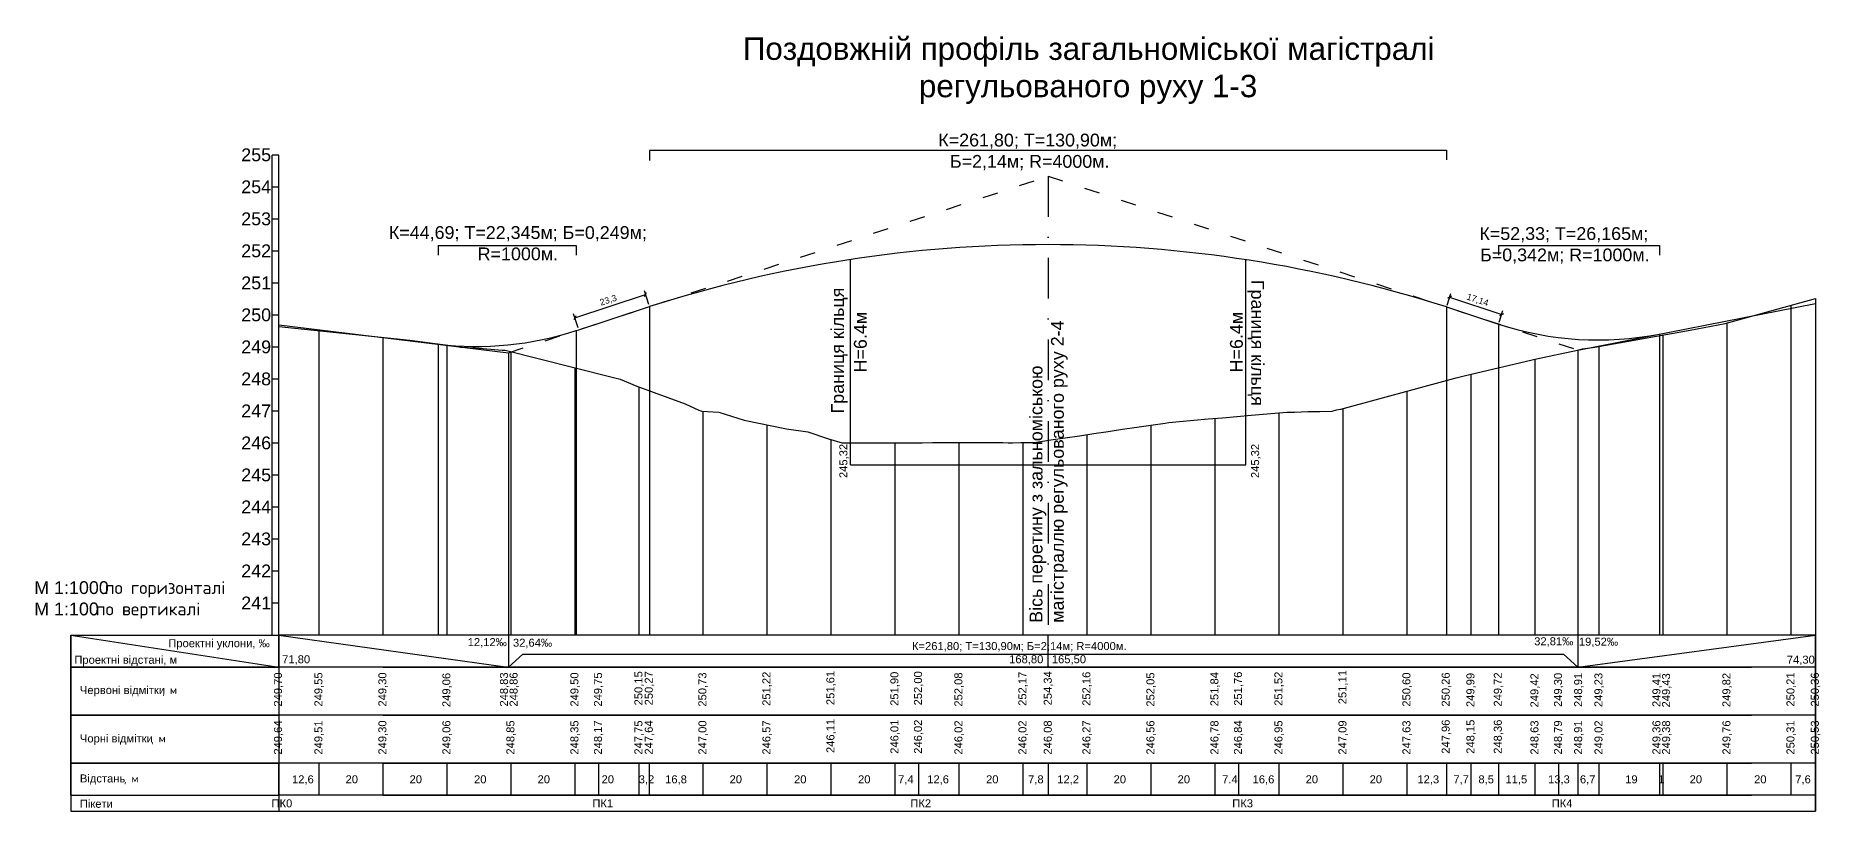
# Model space of a CAD drawing. Header units: millimetres. Extents: x -2825 to 30098, y -1816 to 5947.
# Drawn here: x -2825 to -2267, y 306 to 548 of the extents above; entities that cross this region are included whole.
import ezdxf

# ---------------------------------------------------------------- set-up
doc = ezdxf.new("R2010")
doc.units = ezdxf.units.MM
doc.linetypes.add('ACAD_ISO03W100', pattern=[30, 12, -18])
doc.linetypes.add('DASHDOT', pattern=[25.4, 12.7, -6.35, 0, -6.35])
for name, color, linetype in [('1 Вісь', 90, 'Continuous'), ('1-3-C-ROAD-PROF-VIEW', 7, 'Continuous'), ('C-ROAD-PROF', 92, 'Continuous'), ('C-ROAD-PROF-BAND', 7, 'Continuous'), ('C-ROAD-PROF-GRID', 150, 'Continuous'), ('C-ROAD-PROF-LABEL', 7, 'Continuous'), ('C-ROAD-PROF-LINE', 1, 'Continuous')]:
    doc.layers.add(name, color=color, linetype=linetype)
doc.layers.add('Текст', color=7, linetype='Continuous', lineweight=20)
doc.styles.get("Standard").update_dxf_attribs({"font": 'arial.ttf'})
doc.styles.add('СПДС', font='isocpeur.ttf')
doc.dimstyles.new('ISO-25', dxfattribs={"dimtxt": 2, "dimasz": 1, "dimexe": 1.25, "dimexo": 0.625, "dimtad": 3, "dimtxsty": 'Standard', "dimblk": 'OBLIQUE', "dimcen": 2.5, "dimadec": 0, "dimazin": 0, "dimtfac": 1, "dimtmove": 1, "dimatfit": 3, "dimfxl": 1, "dimarcsym": 0})

# ---------------------------------------------------------------- blocks, each defined once
blk = doc.blocks.new('_Oblique')
at = {"color": 0, "linetype": 'ByBlock', "lineweight": -2}
blk.add_line((-0.5, -0.5), (0.5, 0.5), dxfattribs=at)
blk = doc.blocks.new('*D798')
at = {"color": 0, "lineweight": -2, "transparency": 16777216}
for p, q in [((-2633.18, 464.46), (-2634.6, 468.79)), ((-2656.36, 460.36), (-2634.22, 467.61)), ((-2655.33, 457.21), (-2656.75, 461.55))]:
    blk.add_line(p, q, dxfattribs=at)
at = {"layer": 'Defpoints', "color": 0, "transparency": 16777216}
for p in [(-2634.22, 467.61), (-2632.99, 463.86), (-2655.14, 456.62)]:
    blk.add_point(p, dxfattribs=at)
at = {"color": 0, "lineweight": -2, "transparency": 16777216}
for p, rotation in [((-2634.22, 467.61), 18.1106986073835), ((-2656.36, 460.36), 198.1106986073835)]:
    blk.add_blockref('_Oblique', p, dxfattribs=dict(at, rotation=rotation))
at = {"color": 0, "transparency": 16777216, "insert": (-2645.86, 465.72), "char_height": 2, "attachment_point": 5, "rotation": 18.1107}
blk.add_mtext('23,3', dxfattribs=at)
blk = doc.blocks.new('*D799')
at = {"color": 0, "lineweight": -2, "transparency": 16777216}
for p, q in [((-2383.77, 464.34), (-2382.59, 467.95)), ((-2382.98, 466.76), (-2366.7, 461.42)), ((-2367.49, 459), (-2366.31, 462.6))]:
    blk.add_line(p, q, dxfattribs=at)
at = {"layer": 'Defpoints', "color": 0, "transparency": 16777216}
for p in [(-2383.97, 463.75), (-2367.68, 458.41), (-2366.7, 461.42)]:
    blk.add_point(p, dxfattribs=at)
at = {"color": 0, "lineweight": -2, "transparency": 16777216}
for p, rotation in [((-2382.98, 466.76), 161.8383044353399), ((-2366.7, 461.42), 341.8383044353399)]:
    blk.add_blockref('_Oblique', p, dxfattribs=dict(at, rotation=rotation))
at = {"color": 0, "transparency": 16777216, "insert": (-2374.27, 465.82), "char_height": 2, "attachment_point": 5, "rotation": 341.8383}
blk.add_mtext('17,14', dxfattribs=at)

msp = doc.modelspace()

# ---------------------------------------------------------------- linework, layer by layer
for p, q in [((-2748.86902, 511.16745), (-2750.86902, 511.16745)), ((-2632.99063, 512.69719), (-2383.96916, 512.69719)), ((-2632.99063, 512.53826), (-2632.99063, 509.53826)), ((-2383.96916, 512.69719), (-2383.96916, 509.69719)), ((-2748.86902, 501.16745), (-2750.86902, 501.16745)), ((-2748.86902, 491.16745), (-2750.86902, 491.16745)), ((-2748.86902, 481.16745), (-2750.86902, 481.16745)), ((-2699.07811, 482.88861), (-2655.9265, 482.88861)), ((-2699.07811, 482.88861), (-2699.07811, 479.88861)), ((-2655.9265, 482.88861), (-2655.9265, 479.88861)), ((-2367.6844, 482.88861), (-2317.36538, 482.88861)), ((-2367.6844, 482.88861), (-2367.6844, 479.88861)), ((-2317.36538, 482.88861), (-2317.36538, 479.88861)), ((-2570.2292, 414.36745), (-2570.2292, 478.54748)), ((-2446.62188, 414.36745), (-2446.62188, 478.47786)), ((-2748.86902, 471.16745), (-2750.86902, 471.16745)), ((-2655.1355, 456.61868), (-2632.99063, 463.86132)), ((-2383.96916, 463.7505), (-2367.6844, 458.4084)), ((-2748.86902, 461.16745), (-2750.86902, 461.16745)), ((-2655.9265, 456.35998), (-2655.1355, 456.61868)), ((-2655.9265, 456.35998), (-2655.1355, 456.61868)), ((-2342.93275, 450.2888), (-2316.95048, 455.35797)), ((-2748.86902, 451.16745), (-2750.86902, 451.16745)), ((-2677.03334, 449.45684), (-2677.03334, 351.15596)), ((-2342.93275, 450.2888), (-2342.93275, 351.18314)), ((-2748.86902, 441.16745), (-2750.86902, 441.16745)), ((-2748.86902, 431.16745), (-2750.86902, 431.16745)), ((-2748.86902, 421.16745), (-2750.86902, 421.16745)), ((-2748.86902, 411.16745), (-2750.86902, 411.16745)), ((-2748.86902, 401.16745), (-2750.86902, 401.16745)), ((-2748.86902, 391.16745), (-2750.86902, 391.16745)), ((-2748.86902, 381.16745), (-2750.86902, 381.16745)), ((-2748.86902, 371.16745), (-2750.86902, 371.16745)), ((-2813.86902, 361.19314), (-2748.86902, 351.19314)), ((-2677.03334, 351.19638), (-2672.57952, 355.23889)), ((-2672.57952, 355.23889), (-2347.40116, 355.23889)), ((-2342.93275, 351.18314), (-2347.40116, 355.23889)), ((-2813.86902, 311.19314), (-2813.86902, 306.18314)), ((-2813.86902, 306.18314), (-2748.86902, 306.18314))]:
    msp.add_line(p, q)
at = {"linetype": 'DASHDOT'}
msp.add_line((-2508.46174, 504.58937), (-2508.46174, 351.18314), dxfattribs=at)
at = {"linetype": 'Continuous', "extrusion": (-0.510359, -0.859962, 0)}
msp.add_line((-2748.86902, 361.18314), (-2677.25693, 351.18314), dxfattribs=at)
at = {"linetype": 'Continuous'}
msp.add_line((-2342.93275, 351.18314), (-2268.6178, 361.18314), dxfattribs=at)
for centre, radius, start, end in [((-2508.65339, 73.9538), 409.25252, 72.2620904, 107.6869126), ((-2336.51443, 553.42647), 100, 251.8383044, 281.0397773), ((-2687.01189, 551.40575), 100, 263.0696767, 288.1106986)]:
    msp.add_arc(centre, radius, start, end)
at = {"layer": '1 Вісь', "linetype": 'ACAD_ISO03W100', "ltscale": 0.4}
for p, q in [((-2677.03334, 449.45684), (-2508.46174, 504.58937)), ((-2508.46174, 504.58937), (-2342.93275, 450.2888))]:
    msp.add_line(p, q, dxfattribs=at)
at = {"layer": '1 Вісь'}
msp.add_line((-2570.2292, 414.36745), (-2446.62188, 414.36745), dxfattribs=at)
at = {"layer": '1-3-C-ROAD-PROF-VIEW', "extrusion": (0, 1, 0)}
for p, q in [((-2813.86902, 361.19314), (-2748.86902, 361.19314)), ((-2813.86902, 351.19314), (-2748.86902, 351.19314)), ((-2748.86902, 351.19314), (-2813.86902, 351.19314)), ((-2813.86902, 336.19314), (-2748.86902, 336.19314)), ((-2748.86902, 336.19314), (-2813.86902, 336.19314)), ((-2813.86902, 321.19314), (-2748.86902, 321.19314)), ((-2748.86902, 321.19314), (-2813.86902, 321.19314)), ((-2813.86902, 311.19314), (-2748.86902, 311.19314)), ((-2813.86902, 311.19314), (-2748.86902, 311.19314))]:
    msp.add_line(p, q, dxfattribs=at)
at = {"layer": '1-3-C-ROAD-PROF-VIEW', "extrusion": (1, 0, 0)}
for p, q in [((-2813.86902, 361.19314), (-2813.86902, 351.19314)), ((-2813.86902, 311.19314), (-2813.86902, 361.19314)), ((-2813.86902, 351.19314), (-2813.86902, 336.19314)), ((-2813.86902, 336.19314), (-2813.86902, 321.19314)), ((-2813.86902, 321.19314), (-2813.86902, 311.19314)), ((-2748.86902, 311.19314), (-2748.86902, 321.19314))]:
    msp.add_line(p, q, dxfattribs=at)
at = {"layer": 'C-ROAD-PROF', "linetype": 'Continuous', "extrusion": (1, 0, 0)}
msp.add_line((-2750.86902, 361.19314), (-2750.86902, 511.16745), dxfattribs=at)
at = {"layer": 'C-ROAD-PROF', "extrusion": (0.26718, -0.963647, 0)}
msp.add_line((-2296.91349, 458.58597), (-2268.6178, 466.43123), dxfattribs=at)
at = {"layer": 'C-ROAD-PROF'}
for points in [[(-2748.86902, 457.64007), (-2707.88474, 453.34704)], [(-2307.81224, 456.48413), (-2296.91349, 458.58597)], [(-2716.2292, 454.22111), (-2707.88474, 453.34704)], [(-2377.99834, 442.28148), (-2355.79413, 447.57289)], [(-2355.79413, 447.57289), (-2343.04471, 450.26696)], [(-2343.04471, 450.26696), (-2341.43929, 450.62388)], [(-2617.63879, 431.53828), (-2616.60672, 431.19314)], [(-2611.35954, 430.83608), (-2603.44247, 428.41588)], [(-2453.95682, 429.14611), (-2449.48917, 429.54009)], [(-2449.48917, 429.54009), (-2445.02151, 429.92898)], [(-2445.02151, 429.92898), (-2433.88482, 430.89194)], [(-2423.55115, 431.11408), (-2419.64785, 431.19314)], [(-2418.30666, 431.56695), (-2416.96494, 431.85299)], [(-2590.23965, 425.6305), (-2583.53995, 424.73707)], [(-2583.53995, 424.73707), (-2577.11937, 422.55142)], [(-2498.63335, 423.51476), (-2494.16569, 424.19056)], [(-2480.76274, 426.17026), (-2476.29508, 426.81654)], [(-2476.29508, 426.81654), (-2471.82743, 427.46509)], [(-2471.82743, 427.46509), (-2470.75907, 427.62067)], [(-2458.42447, 428.74717), (-2453.95682, 429.14611)], [(-2565.64814, 421.278), (-2564.63464, 421.2818)], [(-2556.71459, 421.30781), (-2556.71283, 421.30782)], [(-2548.71997, 421.34102), (-2547.77753, 421.34243)], [(-2534.37457, 421.35506), (-2531.08743, 421.34961)], [(-2529.90691, 421.35201), (-2526.5462, 421.35972)], [(-2525.43926, 421.35809), (-2522.55282, 421.35468)], [(-2522.55282, 421.35468), (-2520.97161, 421.34167)]]:
    msp.add_lwpolyline(points, dxfattribs=at)
at = {"layer": 'C-ROAD-PROF', "extrusion": (-0.132217, -0.991221, 0), "elevation": -91.33976}
msp.add_lwpolyline([(-2744.05181, 0), (-2729.71142, 0)], dxfattribs=at)
at = {"layer": 'C-ROAD-PROF', "extrusion": (0.175075, -0.984555, 0), "elevation": -853.47377}
msp.add_lwpolyline([(-2222.47074, 0), (-2192.24944, 0)], dxfattribs=at)
at = {"layer": 'C-ROAD-PROF', "extrusion": (-0.153697, -0.988118, 0), "elevation": -32.07782}
msp.add_lwpolyline([(-2731.05079, 0), (-2729.37301, 0)], dxfattribs=at)
at = {"layer": 'C-ROAD-PROF', "extrusion": (-0.055764, -0.998444, 0), "elevation": -300.37365}
msp.add_lwpolyline([(-2712.98391, 0), (-2708.3461, 0)], dxfattribs=at)
at = {"layer": 'C-ROAD-PROF', "extrusion": (-0.083049, -0.996545, 0), "elevation": -226.19318}
msp.add_lwpolyline([(-2715.54775, 0), (-2707.14092, 0)], dxfattribs=at)
at = {"layer": 'C-ROAD-PROF', "extrusion": (-0.045102, -0.998982, 0), "elevation": -328.94983}
msp.add_lwpolyline([(-2696.58438, 0), (-2695.69992, 0)], dxfattribs=at)
at = {"layer": 'C-ROAD-PROF', "extrusion": (0.244365, 0.969683, 0), "elevation": -217.88992}
msp.add_lwpolyline([(2706.94109, 0), (2672.92044, 0)], dxfattribs=at)
at = {"layer": 'C-ROAD-PROF', "extrusion": (0.145436, -0.989368, 0), "elevation": -786.36328}
msp.add_lwpolyline([(-2251.00702, 0), (-2247.09289, 0)], dxfattribs=at)
at = {"layer": 'C-ROAD-PROF', "extrusion": (-0.225173, -0.974319, 0), "elevation": 165.07718}
msp.add_lwpolyline([(-2676.70118, 0), (-2673.63746, 0)], dxfattribs=at)
at = {"layer": 'C-ROAD-PROF', "extrusion": (-0.393981, -0.919119, 0), "elevation": 635.4456}
msp.add_lwpolyline([(-2602.2676, 0), (-2596.63408, 0)], dxfattribs=at)
at = {"layer": 'C-ROAD-PROF', "extrusion": (0.261528, -0.965196, 0), "elevation": -1048.9271}
msp.add_lwpolyline([(-2219.90281, 0), (-2184.18907, 0)], dxfattribs=at)
at = {"layer": 'C-ROAD-PROF', "extrusion": (0.239473, -0.970903, 0), "elevation": -998.89783}
msp.add_lwpolyline([(-2207.5174, 0), (-2205.94321, 0)], dxfattribs=at)
at = {"layer": 'C-ROAD-PROF', "extrusion": (0.233117, -0.972449, 0), "elevation": -984.44722}
msp.add_lwpolyline([(-2212.42989, 0), (-2209.37835, 0)], dxfattribs=at)
at = {"layer": 'C-ROAD-PROF', "extrusion": (-0.342049, -0.939682, 0), "elevation": 489.476}
msp.add_lwpolyline([(-2628.06258, 0), (-2612.02493, 0)], dxfattribs=at)
at = {"layer": 'C-ROAD-PROF', "extrusion": (0.416225, 0.909262, 0), "elevation": -697.1451}
msp.add_lwpolyline([(2564.41995, 0), (2559.73569, 0)], dxfattribs=at)
at = {"layer": 'C-ROAD-PROF', "extrusion": (-0.06789, -0.997693, 0), "elevation": -252.55651}
msp.add_lwpolyline([(-2639.84345, 0), (-2634.58414, 0)], dxfattribs=at)
at = {"layer": 'C-ROAD-PROF', "extrusion": (-0.0006141, -1, 0), "elevation": -429.39721}
msp.add_lwpolyline([(-2434.14897, 0), (-2431.74684, 0)], dxfattribs=at)
at = {"layer": 'C-ROAD-PROF', "extrusion": (0.036762, -0.999324, 0), "elevation": -519.98531}
msp.add_lwpolyline([(-2413.99874, 0), (-2409.77635, 0)], dxfattribs=at)
at = {"layer": 'C-ROAD-PROF', "extrusion": (0.018497, -0.999829, 0), "elevation": -475.86926}
msp.add_lwpolyline([(-2418.87478, 0), (-2415.25775, 0)], dxfattribs=at)
at = {"layer": 'C-ROAD-PROF', "extrusion": (0.01551, -0.99988, 0), "elevation": -468.65238}
msp.add_lwpolyline([(-2416.66847, 0), (-2416.57288, 0)], dxfattribs=at)
at = {"layer": 'C-ROAD-PROF', "extrusion": (0.268483, -0.963284, 0), "elevation": -1064.99611}
msp.add_lwpolyline([(-2215.04098, 0), (-2213.64867, 0)], dxfattribs=at)
at = {"layer": 'C-ROAD-PROF', "extrusion": (-0.206425, -0.978462, 0), "elevation": 118.2278}
msp.add_lwpolyline([(-2635.80634, 0), (-2622.3129, 0)], dxfattribs=at)
at = {"layer": 'C-ROAD-PROF', "extrusion": (0.15076, -0.98857, 0), "elevation": -795.36365}
msp.add_lwpolyline([(-2401.70706, 0), (-2397.18775, 0)], dxfattribs=at)
at = {"layer": 'C-ROAD-PROF', "extrusion": (0.151909, -0.988394, 0), "elevation": -798.14939}
msp.add_lwpolyline([(-2396.26168, 0), (-2394.92926, 0)], dxfattribs=at)
at = {"layer": 'C-ROAD-PROF', "extrusion": (0.142051, -0.989859, 0), "elevation": -774.24075}
msp.add_lwpolyline([(-2402.76505, 0), (-2399.58207, 0)], dxfattribs=at)
at = {"layer": 'C-ROAD-PROF', "extrusion": (0.142632, -0.989776, 0), "elevation": -775.6487}
msp.add_lwpolyline([(-2399.12733, 0), (-2394.61353, 0)], dxfattribs=at)
at = {"layer": 'C-ROAD-PROF', "extrusion": (0.092059, -0.995754, 0), "elevation": -653.2603}
msp.add_lwpolyline([(-2420.90083, 0), (-2417.48704, 0)], dxfattribs=at)
at = {"layer": 'C-ROAD-PROF', "extrusion": (0.091048, -0.995846, 0), "elevation": -650.80676}
msp.add_lwpolyline([(-2418.1487, 0), (-2413.66242, 0)], dxfattribs=at)
at = {"layer": 'C-ROAD-PROF', "extrusion": (0.090009, -0.995941, 0), "elevation": -648.28672}
msp.add_lwpolyline([(-2414.34049, 0), (-2409.85463, 0)], dxfattribs=at)
at = {"layer": 'C-ROAD-PROF', "extrusion": (-0.29032, -0.956929, 0), "elevation": 343.83864}
msp.add_lwpolyline([(-2588.79681, 0), (-2584.31972, 0)], dxfattribs=at)
at = {"layer": 'C-ROAD-PROF', "extrusion": (0.003648, -0.999993, 0), "elevation": -430.6355}
msp.add_lwpolyline([(-2571.2811, 0), (-2568.56176, 0)], dxfattribs=at)
at = {"layer": 'C-ROAD-PROF', "extrusion": (0.003682, -0.999993, 0), "elevation": -430.7221}
msp.add_lwpolyline([(-2568.54724, 0), (-2564.07956, 0)], dxfattribs=at)
at = {"layer": 'C-ROAD-PROF', "extrusion": (0.000205306, -1, 0), "elevation": -421.80832}
msp.add_lwpolyline([(-2564.54809, 0), (-2563.0616, 0)], dxfattribs=at)
at = {"layer": 'C-ROAD-PROF', "extrusion": (0.003887, -0.999992, 0), "elevation": -431.24159}
msp.add_lwpolyline([(-2561.49131, 0), (-2559.52363, 0)], dxfattribs=at)
at = {"layer": 'C-ROAD-PROF', "extrusion": (0.004044, -0.999992, 0), "elevation": -431.6447}
msp.add_lwpolyline([(-2559.45568, 0), (-2554.98975, 0)], dxfattribs=at)
at = {"layer": 'C-ROAD-PROF', "extrusion": (0.004201, -0.999991, 0), "elevation": -432.04379}
msp.add_lwpolyline([(-2554.92053, 0), (-2550.45284, 0)], dxfattribs=at)
at = {"layer": 'C-ROAD-PROF', "extrusion": (0.004355, -0.999991, 0), "elevation": -432.43876}
msp.add_lwpolyline([(-2550.3859, 0), (-2547.13298, 0)], dxfattribs=at)
at = {"layer": 'C-ROAD-PROF', "extrusion": (0.000955744, -1, 0), "elevation": -423.77675}
msp.add_lwpolyline([(-2548.58843, 0), (-2548.31611, 0)], dxfattribs=at)
at = {"layer": 'C-ROAD-PROF', "extrusion": (0.001717, -0.999999, 0), "elevation": -425.71525}
for points in [[(-2547.05051, 0), (-2543.79217, 0)], [(-2543.79217, 0), (-2542.58285, 0)]]:
    msp.add_lwpolyline(points, dxfattribs=at)
at = {"layer": 'C-ROAD-PROF', "extrusion": (0.001931, -0.999998, 0), "elevation": -426.26012}
msp.add_lwpolyline([(-2542.49156, 0), (-2538.0239, 0)], dxfattribs=at)
at = {"layer": 'C-ROAD-PROF', "extrusion": (0.002145, -0.999998, 0), "elevation": -426.80245}
msp.add_lwpolyline([(-2537.93275, 0), (-2536.77568, 0)], dxfattribs=at)
at = {"layer": 'C-ROAD-PROF', "extrusion": (-0.001838, -0.999998, 0), "elevation": -416.69664}
msp.add_lwpolyline([(-2538.45525, 0), (-2536.02482, 0)], dxfattribs=at)
at = {"layer": 'C-ROAD-PROF', "extrusion": (-0.001912, -0.999998, 0), "elevation": -416.50848}
msp.add_lwpolyline([(-2536.05573, 0), (-2535.17558, 0)], dxfattribs=at)
at = {"layer": 'C-ROAD-PROF', "extrusion": (0.002029, -0.999998, 0), "elevation": -426.48414}
msp.add_lwpolyline([(-2530.22733, 0), (-2529.04682, 0)], dxfattribs=at)
at = {"layer": 'C-ROAD-PROF', "extrusion": (-0.001467, -0.999999, 0), "elevation": -417.65169}
msp.add_lwpolyline([(-2527.16181, 0), (-2526.05486, 0)], dxfattribs=at)
at = {"layer": 'C-ROAD-PROF', "extrusion": (-0.008014, -0.999968, 0), "elevation": -401.12558}
msp.add_lwpolyline([(-2524.26721, 0), (-2522.83685, 0)], dxfattribs=at)
at = {"layer": 'C-ROAD-PROF', "extrusion": (0.006997, -0.999976, 0), "elevation": -438.94935}
msp.add_lwpolyline([(-2516.53153, 0), (-2513.91126, 0)], dxfattribs=at)
at = {"layer": 'C-ROAD-PROF', "extrusion": (0.003289, -0.999995, 0), "elevation": -429.62445}
msp.add_lwpolyline([(-2515.52166, 0), (-2515.10452, 0)], dxfattribs=at)
at = {"layer": 'C-ROAD-PROF', "extrusion": (0.00357, -0.999994, 0), "elevation": -430.33224}
msp.add_lwpolyline([(-2514.98351, 0), (-2511.6183, 0)], dxfattribs=at)
at = {"layer": 'C-ROAD-PROF', "extrusion": (0.144307, -0.989533, 0), "elevation": -779.61473}
msp.add_lwpolyline([(-2426.02828, 0), (-2424.91415, 0)], dxfattribs=at)
at = {"layer": 'C-ROAD-PROF', "extrusion": (0.145691, -0.98933, 0), "elevation": -783.00621}
msp.add_lwpolyline([(-2423.82117, 0), (-2419.30533, 0)], dxfattribs=at)
at = {"layer": 'C-ROAD-PROF', "extrusion": (0.147029, -0.989132, 0), "elevation": -786.27718}
msp.add_lwpolyline([(-2418.24424, 0), (-2413.7275, 0)], dxfattribs=at)
at = {"layer": 'C-ROAD-PROF', "extrusion": (0.14832, -0.988939, 0), "elevation": -789.42728}
msp.add_lwpolyline([(-2412.69907, 0), (-2408.18145, 0)], dxfattribs=at)
at = {"layer": 'C-ROAD-PROF-BAND'}
for p, q in [((-2268.6178, 361.19314), (-2748.86902, 361.19314)), ((-2748.86902, 361.18314), (-2748.86902, 351.18314)), ((-2508.46174, 351.18314), (-2508.46174, 361.19314)), ((-2268.6178, 351.18314), (-2268.6178, 361.18314)), ((-2268.6178, 351.18314), (-2748.86902, 351.18314)), ((-2748.86902, 351.18314), (-2748.86902, 336.18314)), ((-2716.2292, 351.18314), (-2288.62188, 351.18314)), ((-2268.6178, 336.18314), (-2268.6178, 351.18314)), ((-2268.6178, 336.18314), (-2748.86902, 336.18314)), ((-2748.86902, 336.18314), (-2748.86902, 321.18314)), ((-2716.2292, 336.18314), (-2288.62188, 336.18314)), ((-2268.6178, 321.18314), (-2268.6178, 336.18314)), ((-2268.6178, 321.18314), (-2748.86902, 321.18314)), ((-2748.86902, 321.18314), (-2748.86902, 311.18314)), ((-2736.2292, 311.18314), (-2736.2292, 321.18314)), ((-2716.2292, 321.18314), (-2288.62188, 321.18314)), ((-2716.2292, 311.18314), (-2716.2292, 321.18314)), ((-2648.86902, 311.18314), (-2648.86902, 321.18314)), ((-2508.46174, 321.18314), (-2508.46174, 311.18314)), ((-2383.96916, 321.18314), (-2383.96916, 311.18314)), ((-2367.6844, 321.18314), (-2367.6844, 311.18314)), ((-2342.93275, 321.18314), (-2342.93275, 311.18314)), ((-2317.36538, 321.18314), (-2317.36538, 311.18314)), ((-2268.6178, 311.18314), (-2268.6178, 321.18314)), ((-2268.6178, 311.18314), (-2748.86902, 311.18314)), ((-2748.86902, 311.18314), (-2748.86902, 306.18314)), ((-2716.2292, 311.18314), (-2288.62188, 311.18314)), ((-2268.6178, 306.18314), (-2268.6178, 311.18314)), ((-2748.86902, 306.18314), (-2268.6178, 306.18314))]:
    msp.add_line(p, q, dxfattribs=at)
at = {"layer": 'C-ROAD-PROF-BAND', "extrusion": (1, 0, 0)}
for p, q in [((-2748.86902, 351.18314), (-2748.86902, 361.18314)), ((-2748.86902, 311.18314), (-2748.86902, 321.18314)), ((-2696.2292, 311.18314), (-2696.2292, 321.18314)), ((-2676.2292, 311.18314), (-2676.2292, 321.18314)), ((-2656.2292, 311.18314), (-2656.2292, 321.18314)), ((-2636.2292, 311.18314), (-2636.2292, 321.18314)), ((-2632.99063, 311.18314), (-2632.99063, 321.18314)), ((-2616.2292, 311.18314), (-2616.2292, 321.18314)), ((-2596.2292, 311.18314), (-2596.2292, 321.18314)), ((-2576.2292, 311.18314), (-2576.2292, 321.18314)), ((-2556.2292, 311.18314), (-2556.2292, 321.18314)), ((-2548.86902, 311.19314), (-2548.86902, 321.19314)), ((-2536.2292, 311.18314), (-2536.2292, 321.18314)), ((-2516.2292, 311.18314), (-2516.2292, 321.18314)), ((-2496.2292, 311.18314), (-2496.2292, 321.18314)), ((-2476.2292, 311.18314), (-2476.2292, 321.18314)), ((-2456.2292, 311.18314), (-2456.2292, 321.18314)), ((-2448.86902, 311.18314), (-2448.86902, 321.18314)), ((-2436.2292, 311.18314), (-2436.2292, 321.18314)), ((-2416.2292, 311.18314), (-2416.2292, 321.18314)), ((-2396.2292, 311.18314), (-2396.2292, 321.18314)), ((-2376.2292, 311.18314), (-2376.2292, 321.18314)), ((-2356.2292, 311.18314), (-2356.2292, 321.18314)), ((-2348.86902, 311.18314), (-2348.86902, 321.18314)), ((-2336.2292, 311.18314), (-2336.2292, 321.18314)), ((-2316.2292, 311.18314), (-2316.2292, 321.18314)), ((-2296.2292, 311.18314), (-2296.2292, 321.18314)), ((-2276.2292, 311.18314), (-2276.2292, 321.18314)), ((-2268.6178, 311.18314), (-2268.6178, 321.18314))]:
    msp.add_line(p, q, dxfattribs=at)
at = {"layer": 'C-ROAD-PROF-GRID', "linetype": 'Continuous', "extrusion": (1, 0, 0)}
for p, q in [((-2748.86902, 361.19314), (-2748.86902, 511.16745)), ((-2276.2292, 361.19314), (-2276.2292, 464.3209)), ((-2296.2292, 361.19314), (-2296.2292, 458.7757)), ((-2736.2292, 361.19314), (-2736.2292, 456.65212)), ((-2716.2292, 361.19314), (-2716.2292, 454.22111)), ((-2696.2292, 361.19314), (-2696.2292, 451.79234)), ((-2316.2292, 361.19314), (-2316.2292, 454.98741)), ((-2676.2292, 361.19314), (-2676.2292, 449.71984)), ((-2356.2292, 361.19314), (-2356.2292, 447.46921)), ((-2336.2292, 361.19314), (-2336.2292, 451.43098)), ((-2656.2292, 361.19314), (-2656.2292, 444.67975)), ((-2376.2292, 361.19314), (-2376.2292, 442.70307)), ((-2636.2292, 361.19314), (-2636.2292, 438.7046)), ((-2396.2292, 361.19314), (-2396.2292, 437.47152)), ((-2616.2292, 361.19314), (-2616.2292, 431.16745)), ((-2436.2292, 361.19314), (-2436.2292, 430.68923)), ((-2416.2292, 361.19314), (-2416.2292, 432.05234)), ((-2596.2292, 361.19314), (-2596.2292, 426.89411)), ((-2496.2292, 361.19314), (-2496.2292, 423.87843)), ((-2476.2292, 361.19314), (-2476.2292, 426.82611)), ((-2456.2292, 361.19314), (-2456.2292, 428.9432)), ((-2576.2292, 361.19314), (-2576.2292, 422.28135)), ((-2556.2292, 361.19314), (-2556.2292, 421.30985)), ((-2536.2292, 361.19314), (-2536.2292, 421.35853)), ((-2516.2292, 361.19314), (-2516.2292, 421.35089))]:
    msp.add_line(p, q, dxfattribs=at)
at = {"layer": 'C-ROAD-PROF-LABEL', "linetype": 'Continuous', "extrusion": (1, 0, 0)}
for p, q in [((-2632.99063, 463.86132), (-2632.99063, 361.19314)), ((-2383.96916, 463.7505), (-2383.96916, 361.19314)), ((-2268.6178, 466.43123), (-2268.6178, 306.18314)), ((-2367.6844, 458.4084), (-2367.6844, 361.19314)), ((-2655.9265, 456.35998), (-2655.9265, 361.19314))]:
    msp.add_line(p, q, dxfattribs=at)
for points, elevation in [([(452.13639, 0), (361.15655, 0)], -2699.07811), ([(455.27702, 0), (361.11219, 0)], -2317.36538)]:
    msp.add_lwpolyline(points, dxfattribs=dict(at, elevation=elevation))
at = {"layer": 'C-ROAD-PROF-LINE', "extrusion": (0.19149, -0.981494, 0)}
msp.add_line((-2342.93275, 450.2888), (-2268.6178, 464.78772), dxfattribs=at)
at = {"layer": 'C-ROAD-PROF-LINE', "extrusion": (-0.120662, -0.992694, 0)}
for p in [(-2748.86902, 458.18849), (-2716.2292, 454.22111)]:
    msp.add_line(p, (-2677.03334, 449.45684), dxfattribs=at)

# ---------------------------------------------------------------- texts
for s, p in [('Проектні уклони, ‰', (-2783.37026, 357.44673)), ('Проектні відстані, м', (-2812.72916, 352.26519))]:
    msp.add_text(s, height=2.5).set_placement(p)
at = {"attachment_point": 1}
for s, width, insert, char_height in [('\\pi10.589;Поздовжній профіль загальноміської магістралі \\P\\pi65.615;регульованого руху 1-3', 235.8671931, (-2614.41429, 547.927), 7), ('255', 8.7369611, (-2760.57565, 513.27004), 4), ('254', 8.7369611, (-2760.57565, 503.27004), 4), ('253', 8.7369611, (-2760.57565, 493.27004), 4), ('252', 8.7369611, (-2760.57565, 483.27004), 4), ('251', 8.7369611, (-2760.57565, 473.27004), 4), ('250', 8.7369611, (-2760.57565, 463.27004), 4), ('249', 8.7369611, (-2760.57565, 453.27004), 4), ('248', 8.7369611, (-2760.57565, 443.27004), 4), ('247', 8.7369611, (-2760.57565, 433.27004), 4), ('246', 8.7369611, (-2760.57565, 423.27004), 4), ('245', 8.7369611, (-2760.57565, 413.27004), 4), ('244', 8.7369611, (-2760.57565, 403.27004), 4), ('243', 8.7369611, (-2760.57565, 393.27004), 4), ('242', 8.7369611, (-2760.57565, 383.27004), 4), ('241', 8.7369611, (-2760.57565, 373.27004), 4)]:
    msp.add_mtext_dynamic_manual_height_columns(s, width=width, gutter_width=10, heights=[0], dxfattribs=dict(at, insert=insert, char_height=char_height))
at = {"insert": (-2555.47178, 517.88287), "char_height": 4, "width": 92.6778815, "attachment_point": 1, "style": 'СПДС'}
msp.add_mtext('\\pi12.72;{\\f@Arial Unicode MS|b0|i0|c204|p34;К\\f@Arial Unicode MS|b0|i0|c0|p34;=261,80; \\f@Arial Unicode MS|b0|i0|c204|p34;Т\\f@Arial Unicode MS|b0|i0|c0|p34;=130,90\\f@Arial Unicode MS|b0|i0|c204|p34;м\\f@Arial Unicode MS|b0|i0|c0|p34;; \\P\\pi16.339;\\f@Arial Unicode MS|b0|i0|c204|p34;Б\\f@Arial Unicode MS|b0|i0|c0|p34;=2,14\\f@Arial Unicode MS|b0|i0|c204|p34;м\\f@Arial Unicode MS|b0|i0|c0|p34;; R=4000\\f@Arial Unicode MS|b0|i0|c204|p34;м\\f@Arial Unicode MS|b0|i0|c0|p34;.}', dxfattribs=at)
at = {"attachment_point": 1}
for s, insert, char_height, width in [('\\pi1.6272;К=44,69; Т=22,345м; Б=0,249м; \\P\\pi29.375;R=1000м.', (-2716.07225, 488.98415), 4, 82.9487774), ('\\pi14.165;{\\f@Arial Unicode MS|b0|i0|c204|p34;К=\\f@Arial Unicode MS|b0|i0|c0|p34;52,33\\f@Arial Unicode MS|b0|i0|c204|p34;; Т=\\f@Arial Unicode MS|b0|i0|c0|p34;26,165\\f@Arial Unicode MS|b0|i0|c204|p34;м; \\P\\pi14.355;Б=0,\\f@Arial Unicode MS|b0|i0|c0|p34;342\\f@Arial Unicode MS|b0|i0|c204|p34;м;\\f@Arial Unicode MS|b0|i0|c0|p34; R\\f@Arial Unicode MS|b0|i0|c204|p34;=\\f@Arial Unicode MS|b0|i0|c0|p34;10\\f@Arial Unicode MS|b0|i0|c204|p34;00м.}', (-2387.82654, 488.66272), 4, 92.5196793), ('\\pi4.4937;{\\f@Arial Unicode MS|b0|i0|c204|p34;К\\f@Arial Unicode MS|b0|i0|c0|p34;=261,80; \\f@Arial Unicode MS|b0|i0|c204|p34;Т\\f@Arial Unicode MS|b0|i0|c0|p34;=130,90\\f@Arial Unicode MS|b0|i0|c204|p34;м\\f@Arial Unicode MS|b0|i0|c0|p34;; \\f@Arial Unicode MS|b0|i0|c204|p34;Б\\f@Arial Unicode MS|b0|i0|c0|p34;=2,14\\f@Arial Unicode MS|b0|i0|c204|p34;м\\f@Arial Unicode MS|b0|i0|c0|p34;; R=4000\\f@Arial Unicode MS|b0|i0|c204|p34;м\\f@Arial Unicode MS|b0|i0|c0|p34;.}', (-2555.47178, 359.05275), 2.5, 92.6778815)]:
    msp.add_mtext(s, dxfattribs=dict(at, insert=insert, char_height=char_height, width=width))
at = {"layer": '1-3-C-ROAD-PROF-VIEW'}
for s, p in [('Червоні відмітки', (-2811.00341, 342.81814)), ('Чорні відмітки', (-2811.00341, 327.69314)), ('Відстань', (-2811.00341, 315.19314)), ('Пікети', (-2811.00341, 307.27853))]:
    msp.add_text(s, height=2.5, dxfattribs=at).set_placement(p)
at = {"layer": '1-3-C-ROAD-PROF-VIEW', "style": 'СПДС'}
for s, p in [(', ', (-2785.25341, 342.81814)), ('м', (-2782.87841, 342.81814)), ('м', (-2786.37841, 327.69314)), (', ', (-2788.75341, 327.69314)), (', ', (-2797.25341, 315.19314)), ('м', (-2794.87841, 315.19314))]:
    msp.add_text(s, height=2.5, dxfattribs=at).set_placement(p)
at = {"layer": 'C-ROAD-PROF-LABEL'}
for s, p in [('M 1:1000', (-2825.26902, 374.0598)), ('M 1:100', (-2825.26902, 367.39314))]:
    msp.add_text(s, height=4, dxfattribs=at).set_placement(p)
at = {"layer": 'C-ROAD-PROF-LABEL', "style": 'СПДС'}
for s, p in [('по горизонталі', (-2803.26902, 374.0598)), ('по вертикалі', (-2806.06902, 367.39314))]:
    msp.add_text(s, height=4, dxfattribs=at).set_placement(p)
at = {"layer": 'Текст'}
for s, p in [('12,12‰', (-2689.81712, 357.77866)), ('32,64‰', (-2675.67539, 357.59807)), ('32,81‰', (-2356.55028, 358.04814)), ('19,52‰', (-2342.57874, 357.92314)), ('71,80', (-2747.78763, 352.43314)), ('168,80', (-2520.62122, 352.43314)), ('165,50', (-2507.26922, 352.43314)), ('74,30', (-2277.60136, 352.30814)), ('12,6', (-2744.71946, 314.9229)), ('20', (-2727.9792, 314.93314)), ('20', (-2707.9792, 314.93314)), ('20', (-2687.83152, 314.9229)), ('20', (-2667.9792, 314.93314)), ('20', (-2647.9792, 314.93314)), ('3,2', (-2636.37586, 314.9229)), ('16,8', (-2628.10949, 314.9229)), ('20', (-2607.9792, 314.93314)), ('20', (-2587.83664, 314.9212)), ('20', (-2567.83664, 314.9212)), ('7,4', (-2555.31571, 314.93494)), ('12,6', (-2546.21335, 314.92471)), ('20', (-2527.83152, 314.9229)), ('7,8', (-2514.69255, 314.9229)), ('12,2', (-2505.58652, 314.9229)), ('20', (-2487.9792, 314.93314)), ('20', (-2467.9792, 314.93314)), ('7.4', (-2454.05441, 314.93314)), ('16,6', (-2444.54197, 314.9229)), ('20', (-2427.9792, 314.93314)), ('20', (-2407.9792, 314.93314)), ('12,3', (-2393.05501, 314.9229)), ('7,7', (-2381.80836, 314.93314)), ('8,5', (-2373.97821, 314.9229)), ('11,5', (-2365.52854, 314.9229)), ('13,3', (-2352.22536, 314.9229)), ('6,7', (-2342.26881, 314.9229)), ('19', (-2328.10949, 314.9229)), ('1', (-2317.76314, 314.9229)), ('20', (-2307.9792, 314.93314)), ('20', (-2287.83664, 314.9212)), ('7,6', (-2274.97744, 314.9229)), ('ПК', (-2751.11475, 307.4229)), ('0', (-2746.57008, 307.4229)), ('ПК', (-2650.85642, 307.4229)), ('1', (-2646.31174, 307.4229)), ('ПК', (-2551.50158, 307.4229)), ('2', (-2546.9569, 307.4229)), ('ПК', (-2450.90047, 307.4229)), ('3', (-2446.35579, 307.4229)), ('ПК', (-2351.07866, 307.43143)), ('4', (-2346.53398, 307.43143))]:
    msp.add_text(s, height=2.5, dxfattribs=at).set_placement(p)
for s, p in [('249,70', (-2747.85879, 338.89332)), ('249,55', (-2735.21897, 338.89332)), ('249,30', (-2715.21897, 338.89332)), ('249,06', (-2695.2292, 338.74564)), ('248,83', (-2677.23606, 338.89332)), ('248,86', (-2674.23606, 338.89332)), ('249,50', (-2655.21726, 338.8882)), ('249,75', (-2647.85879, 338.89332)), ('250,15', (-2635.21726, 339.2632)), ('250,27', (-2631.9804, 339.26832)), ('250,73', (-2615.2292, 338.87064)), ('251,22', (-2595.2292, 339.12064)), ('251,61', (-2575.2292, 339.37064)), ('251,90', (-2555.2292, 339.12064)), ('252,00', (-2547.85879, 339.26832)), ('252,08', (-2535.2292, 338.87064)), ('252,17', (-2515.2292, 339.12064)), ('254,34', (-2507.30528, 339.26832)), ('252,16', (-2495.2292, 339.12064)), ('252,05', (-2475.2292, 338.87064)), ('251,84', (-2455.2292, 338.99564)), ('251,76', (-2447.85879, 339.14332)), ('251,52', (-2435.2292, 339.12064)), ('251,11', (-2415.2292, 339.62064)), ('250,60', (-2395.2292, 338.87064)), ('250,26', (-2382.95893, 338.89332)), ('249,99', (-2375.2292, 338.74564)), ('249,72', (-2366.67417, 338.89332)), ('249,42', (-2355.2292, 338.62064)), ('249,30', (-2347.85879, 338.76832)), ('248,91', (-2341.56538, 338.76832)), ('249,23', (-2335.2292, 338.74564)), ('249,41', (-2317.106, 338.76832)), ('249,43', (-2314.09302, 338.62064)), ('249,82', (-2295.2292, 338.74564)), ('250,21', (-2275.21897, 338.89332)), ('250,36', (-2267.60757, 338.89332)), ('246,11', (-2575.21726, 324.3882)), ('246,01', (-2555.21726, 324.1382)), ('246,02', (-2547.85879, 324.14332)), ('247,96', (-2382.95893, 324.14332)), ('248,15', (-2375.21726, 324.1382)), ('248,36', (-2366.67417, 324.14332)), ('249,64', (-2747.85879, 323.89332)), ('249,51', (-2735.21897, 323.89332)), ('249,30', (-2715.21897, 323.89332)), ('249,06', (-2695.21726, 323.8882)), ('248,85', (-2675.21897, 323.89332)), ('248,35', (-2655.21726, 323.8882)), ('248,17', (-2647.85879, 323.89332)), ('247,75', (-2635.21726, 323.8882)), ('247,64', (-2631.9804, 323.89332)), ('247,00', (-2615.21726, 323.8882)), ('246,57', (-2595.21726, 323.8882)), ('246,02', (-2535.21726, 323.8882)), ('246,02', (-2515.21726, 323.8882)), ('246,08', (-2507.30528, 323.89332)), ('246,27', (-2495.21726, 323.8882)), ('246,56', (-2475.21726, 323.8882)), ('246,78', (-2455.21726, 323.8882)), ('246,84', (-2447.85879, 323.89332)), ('246,95', (-2435.21726, 323.8882)), ('247,09', (-2415.21726, 323.8882)), ('247,63', (-2395.21726, 323.8882)), ('248,63', (-2355.21726, 323.8882)), ('248,79', (-2347.85879, 323.89332)), ('248,91', (-2341.56538, 323.89332)), ('249,02', (-2335.21726, 323.8882)), ('249,36', (-2317.106, 323.89332)), ('249,38', (-2314.08108, 323.8882)), ('249,76', (-2295.21726, 323.8882)), ('250,31', (-2275.21897, 323.89332)), ('250,53', (-2267.60757, 323.89332))]:
    msp.add_text(s, height=2.5, rotation=89.9999813, dxfattribs=at).set_placement(p)
at = {"layer": 'Текст', "linetype": 'Continuous'}
for s, insert, char_height, width, attachment_point, rotation in [('Границя кільця', (-2576.25724, 430.45723), 4, 47.0663322, 1, 89.9999813), ('Границя кільця', (-2440.97825, 432.87087), 4, 44.2307068, 3, 270.0000187), ('H=6.4м', (-2569.12226, 443.28644), 4, 10.4235801, 1, 89.9999813), ('Вісь перетину з зальноміською магістраллю регульованого руху 2-4', (-2514.21052, 365.06022), 4, 110.0470909, 1, 89.9999813), ('H=6.4м', (-2451.61614, 443.29373), 4, 10.4235801, 1, 89.9999813), ('245,32', (-2573.67391, 410.28806), 2.5, 9.875, 1, 89.9999813), ('245,32', (-2445.01012, 410.28806), 2.5, 9.875, 1, 89.9999813)]:
    msp.add_mtext(s, dxfattribs=dict(at, insert=insert, char_height=char_height, width=width, attachment_point=attachment_point, rotation=rotation))

# ---------------------------------------------------------------- dimensions: what is measured, and where the dimension line sits
for p1, p2, distance, picture, middle in [((-2655.1355, 456.61868), (-2632.99063, 463.86132), 3.94024, '*D798', (-2645.85581, 465.72143)), ((-2383.96916, 463.7505), (-2367.6844, 458.4084), 3.16485, '*D799', (-2374.27085, 465.82252))]:
    dim = msp.add_aligned_dim(p1=p1, p2=p2, distance=distance, dimstyle='ISO-25')
    dim.commit()
    dim.dimension.update_dxf_attribs({"geometry": picture, "text_midpoint": middle})

doc.saveas('drawing.dxf')
